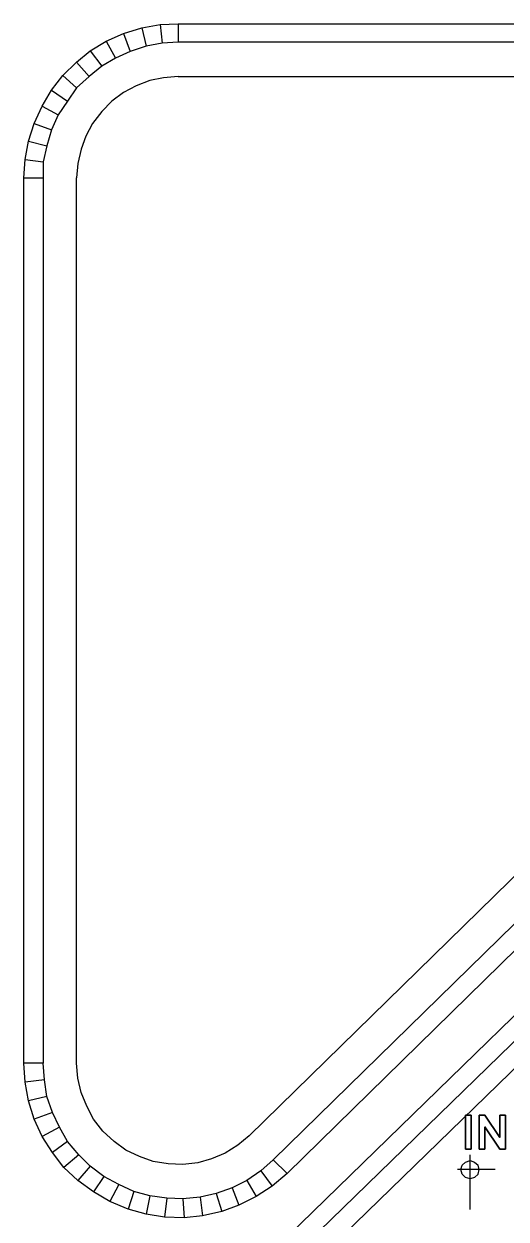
# Model space of a CAD drawing. Header units: metres. Extents: x 2.9 to 42.8, y 1.7 to 28.7.
# Drawn here: x 36.227 to 37.714, y 4.421 to 8.107 of the extents above; entities that cross this region are included whole.
import ezdxf

# ---------------------------------------------------------------- set-up
doc = ezdxf.new("R2010")
doc.units = ezdxf.units.M
doc.layers.add('AMARILLO', color=2, linetype='Continuous')
doc.layers.add('NEGRO', color=7, linetype='Continuous')
doc.layers.add('RGB_000_184_184', color=7, linetype='Continuous', true_color=0x00b8b8)

msp = doc.modelspace()

# ---------------------------------------------------------------- linework, layer by layer
at = {"layer": 'AMARILLO', "lineweight": -3}
for points in [[(37.6026, 4.4503), (37.6026, 4.6196)], [(37.6802, 4.5738), (37.5638, 4.5738)], [(37.5779, 4.5597), (37.5744, 4.5738), (37.5779, 4.5879)], [(37.5779, 4.5879), (37.5885, 4.5967)], [(37.5885, 4.5967), (37.6026, 4.602)], [(37.6026, 4.602), (37.6167, 4.5967)], [(37.6167, 4.5967), (37.6273, 4.5879)], [(37.6273, 4.5597), (37.6308, 4.5738), (37.6273, 4.5879)], [(37.5885, 4.5491), (37.5779, 4.5597)], [(37.6026, 4.5455), (37.5885, 4.5491)], [(37.6167, 4.5491), (37.6026, 4.5455)], [(37.6273, 4.5597), (37.6167, 4.5491)]]:
    msp.add_lwpolyline(points, dxfattribs=at)
at = {"layer": 'NEGRO', "lineweight": -3}
for points in [[(37.5885, 4.7413), (37.5885, 4.6373), (37.5885, 4.7413)], [(37.6061, 4.7413), (37.5885, 4.7413), (37.6061, 4.7413)], [(37.6061, 4.6373), (37.6061, 4.7413), (37.6061, 4.6373)], [(37.6308, 4.7413), (37.6308, 4.6373), (37.6308, 4.7413)], [(37.6484, 4.7413), (37.6308, 4.7413), (37.6484, 4.7413)], [(37.6943, 4.6725), (37.6484, 4.7413), (37.6943, 4.6725)], [(37.7119, 4.7413), (37.6943, 4.7413), (37.7119, 4.7413)], [(37.6943, 4.7413), (37.6943, 4.6725), (37.6943, 4.7413)], [(37.7119, 4.6373), (37.7119, 4.7413), (37.7119, 4.6373)], [(37.6484, 4.6373), (37.6484, 4.7061), (37.6484, 4.6373)], [(37.6484, 4.7061), (37.6943, 4.6373), (37.6484, 4.7061)], [(37.5885, 4.6373), (37.6061, 4.6373), (37.5885, 4.6373)], [(37.6308, 4.6373), (37.6484, 4.6373), (37.6308, 4.6373)], [(37.6943, 4.6373), (37.7119, 4.6373), (37.6943, 4.6373)]]:
    msp.add_lwpolyline(points, dxfattribs=at)
at = {"layer": 'RGB_000_184_184', "lineweight": -3}
for points in [[(36.4808, 8.0539), (36.5337, 8.0768), (36.5548, 8.0222), (36.509, 8.001)], [(36.5337, 8.0768), (36.5901, 8.0945), (36.6042, 8.038), (36.5548, 8.0222)], [(36.5901, 8.0945), (36.6466, 8.1051), (36.6536, 8.0469), (36.6042, 8.038)], [(36.6466, 8.1051), (36.703, 8.1068), (36.703, 8.0504), (36.6536, 8.0469)], [(36.703, 8.1068), (39.4935, 8.1068), (39.4935, 8.0504), (36.703, 8.0504)], [(36.4314, 8.0239), (36.4808, 8.0539), (36.509, 8.001), (36.4666, 7.9763)], [(36.389, 7.9887), (36.4314, 8.0239), (36.4666, 7.9763), (36.4278, 7.9446)], [(36.3467, 7.9481), (36.389, 7.9887), (36.4278, 7.9446), (36.389, 7.9093)], [(36.3114, 7.9022), (36.3467, 7.9481), (36.389, 7.9093), (36.3608, 7.8687)], [(36.703, 7.9446), (36.6571, 7.941), (36.6148, 7.9322), (36.5725, 7.9163), (36.5337, 7.8952), (36.4984, 7.8687), (36.4666, 7.837), (36.4384, 7.7999), (36.4173, 7.7611), (36.4031, 7.7205), (36.3926, 7.6764), (36.389, 7.6323)], [(36.703, 7.9446), (39.4935, 7.9446)], [(36.2832, 7.8528), (36.3114, 7.9022), (36.3608, 7.8687), (36.3326, 7.8264)], [(36.2585, 7.7999), (36.2832, 7.8528), (36.3326, 7.8264), (36.3114, 7.7805)], [(36.2409, 7.7452), (36.2585, 7.7999), (36.3114, 7.7805), (36.2973, 7.7311)], [(40.5448, 7.7787), (36.5795, 3.9194)], [(40.5448, 7.7787), (40.5871, 7.7382), (36.6183, 3.8788)], [(36.2303, 7.6888), (36.2409, 7.7452), (36.2973, 7.7311), (36.2867, 7.6817)], [(36.2268, 7.6323), (36.2303, 7.6888), (36.2867, 7.6817), (36.2867, 7.6323)], [(40.6294, 7.6941), (36.6607, 3.8365)], [(36.2902, 4.8507), (36.2867, 4.9018), (36.2268, 4.9018), (36.2268, 7.6323), (36.2867, 7.6323), (36.2867, 4.9018)], [(36.9217, 4.6778), (36.8864, 4.6496), (36.8476, 4.6249), (36.8053, 4.6073), (36.763, 4.5949), (36.7171, 4.5896), (36.6712, 4.5914), (36.6254, 4.5985), (36.5831, 4.6143), (36.5407, 4.6337), (36.5054, 4.6602), (36.4702, 4.6919), (36.4419, 4.729), (36.4208, 4.7696), (36.4031, 4.8119), (36.3926, 4.856), (36.389, 4.9018), (36.389, 7.6323)], [(39.7122, 7.4083), (36.9217, 4.6778)], [(39.7863, 7.3325), (36.9958, 4.6037), (37.0381, 4.5614), (36.9923, 4.5226)], [(39.7863, 7.3325), (39.8251, 7.2919), (37.0381, 4.5614)], [(36.2902, 4.8507), (36.2303, 4.8436), (36.2268, 4.9018)], [(36.2973, 4.7995), (36.2409, 4.7854), (36.2303, 4.8436)], [(36.2973, 4.7995), (36.2902, 4.8507)], [(36.3149, 4.7502), (36.2973, 4.7995)], [(36.3149, 4.7502), (36.2585, 4.729), (36.2409, 4.7854)], [(36.3361, 4.7043), (36.2832, 4.6761), (36.2585, 4.729)], [(36.3361, 4.7043), (36.3149, 4.7502)], [(36.3608, 4.6602), (36.3361, 4.7043)], [(36.3608, 4.6602), (36.3149, 4.6267), (36.2832, 4.6761)], [(36.3961, 4.6196), (36.3608, 4.6602)], [(36.3961, 4.6196), (36.3502, 4.5808), (36.3149, 4.6267)], [(36.4314, 4.5843), (36.3961, 4.6196)], [(36.4314, 4.5843), (36.3926, 4.5403), (36.3502, 4.5808)], [(36.4737, 4.5526), (36.4314, 4.5843)], [(36.957, 4.5702), (36.9147, 4.5403), (36.9429, 4.4909), (36.89, 4.4644)], [(36.9958, 4.6037), (36.957, 4.5702), (36.9923, 4.5226), (36.9429, 4.4909)], [(36.4737, 4.5526), (36.4419, 4.505), (36.3926, 4.5403)], [(36.5196, 4.5279), (36.4737, 4.5526)], [(36.9147, 4.5403), (36.8688, 4.5173), (36.89, 4.4644), (36.8371, 4.445)], [(36.5196, 4.5279), (36.4913, 4.475), (36.4419, 4.505)], [(36.5654, 4.5067), (36.5478, 4.4521), (36.4913, 4.475)], [(36.5654, 4.5067), (36.5196, 4.5279)], [(36.6148, 4.4926), (36.5654, 4.5067)], [(36.8194, 4.4997), (36.77, 4.4891), (36.7771, 4.4309), (36.7206, 4.4256)], [(36.8688, 4.5173), (36.8194, 4.4997), (36.8371, 4.445), (36.7771, 4.4309)], [(36.6148, 4.4926), (36.6042, 4.4362), (36.5478, 4.4521)], [(36.6677, 4.4856), (36.6607, 4.4274), (36.6042, 4.4362)], [(36.6677, 4.4856), (36.6148, 4.4926)], [(36.7171, 4.4838), (36.7206, 4.4256), (36.6607, 4.4274)], [(36.7171, 4.4838), (36.6677, 4.4856)], [(36.77, 4.4891), (36.7171, 4.4838)]]:
    msp.add_lwpolyline(points, dxfattribs=at)

doc.saveas('drawing.dxf')
